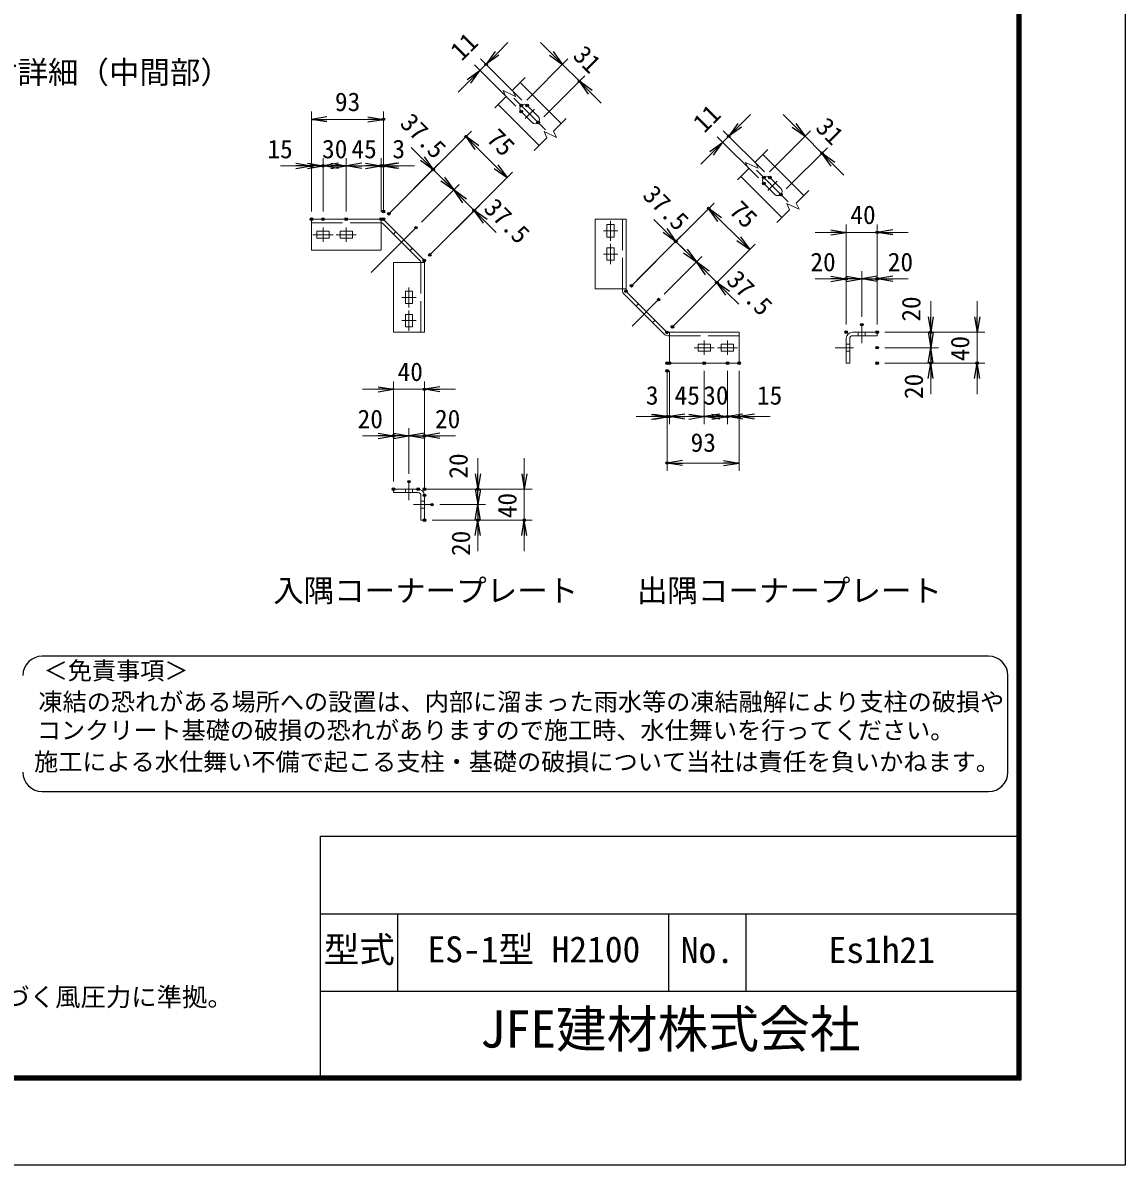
# Model space of a CAD drawing. Units: millimetres, scale not verified, with parts at other scales. Extents: x -6300 to 6300, y -4455 to 4455.
# Drawn here: x 2027 to 6300, y -4455 to -26 of the extents above; entities that cross this region are included whole.
import ezdxf
from ezdxf.enums import TextEntityAlignment as Align

# ---------------------------------------------------------------- set-up
doc = ezdxf.new("R2010")
doc.units = ezdxf.units.MM
doc.header["$LTSCALE"] = 20
doc.header["$PDMODE"] = 32
doc.header["$PDSIZE"] = 10
doc.linetypes.add('DASHED', pattern=[7.5, 6, -1.5])
doc.linetypes.add('USER1', pattern=[50.8, 31.75, -6.35, 6.35, -6.35])
for name, color, linetype, lineweight in [('0-2_D-BMK', 2, 'USER1', 13), ('0-3_D-STR3', 3, 'Continuous', 13), ('0-5_0', 7, 'Continuous', 25), ('0-6_D-STR-DIM', 7, 'Continuous', 13), ('0-9_D-TTL-TXT', 7, 'Continuous', 25), ('0-A_D-TTL', 7, 'Continuous', 25)]:
    doc.layers.add(name, color=color, linetype=linetype, lineweight=lineweight)
doc.layers.add('0-7_Defpoints', color=8, linetype='Continuous')
doc.styles.add('ＭＳ ゴシック', font='')
doc.styles.get('ＭＳ ゴシック').set_extended_font_data('MS Gothic')

# ---------------------------------------------------------------- blocks, each defined once
blk = doc.blocks.new('_Open')
at = {"layer": '0-5_0'}
blk.add_line((-20, 3.333), (0, 0), dxfattribs=at)
blk.add_lwpolyline([(-20, -3.333), (0, 0), (-20, 0)], dxfattribs=at)

msp = doc.modelspace()

# ---------------------------------------------------------------- linework, layer by layer
at = {"layer": '0-2_D-BMK'}
for p, q in [((3930.55, -317.86), (4053.1, -440.42)), ((4009.97, -361.23), (3973.91, -397.29)), ((4871.11, -596.86), (4993.66, -719.42)), ((4950.54, -640.23), (4914.47, -676.29)), ((4305.27, -793.4), (4305.27, -871.4)), ((3190.7, -819.65), (3190.7, -875.15)), ((3280.7, -819.65), (3280.7, -875.15)), ((3551.11, -820.08), (3377.74, -993.46)), ((4333.02, -832.4), (4277.52, -832.4)), ((3151.7, -847.4), (3229.7, -847.4)), ((3241.7, -847.4), (3319.7, -847.4)), ((4305.27, -883.4), (4305.27, -961.4)), ((4333.02, -922.4), (4277.52, -922.4)), ((3523.8, -1129.5), (3523.8, -1051.5)), ((3551.55, -1090.5), (3496.05, -1090.5)), ((4491.68, -1099.08), (4388.41, -1202.35)), ((3523.8, -1219.5), (3523.8, -1141.5)), ((3551.55, -1180.5), (3496.05, -1180.5)), ((5279.02, -1268.26), (5279.02, -1196.23)), ((4668.37, -1257.75), (4668.37, -1313.25)), ((4758.37, -1257.75), (4758.37, -1313.25)), ((4707.37, -1285.5), (4629.37, -1285.5)), ((4797.37, -1285.5), (4719.37, -1285.5)), ((5247.52, -1285.5), (5175.49, -1285.5)), ((3523.8, -1876.85), (3523.8, -1804.82)), ((3541.04, -1894.09), (3613.07, -1894.09))]:
    msp.add_line(p, q, dxfattribs=at)
at = {"layer": '0-3_D-STR3'}
for p, q in [((3954.82, -257.28), (4113.92, -416.38)), ((3870.04, -342.21), (4029.1, -501.27)), ((3982.4, -346.38), (4024.82, -388.8)), ((3959.06, -369.71), (4001.49, -412.14)), ((4895.38, -536.28), (5054.48, -695.38)), ((4810.61, -621.21), (4969.66, -780.27)), ((4899.62, -648.71), (4942.05, -691.14)), ((4922.96, -625.38), (4965.39, -667.8)), ((3145.7, -787.4), (3145.7, -907.4)), ((3416.32, -787.4), (3145.7, -787.4)), ((3415.7, -907.4), (3415.7, -787.4)), ((3430.63, -793.33), (3577.87, -940.56)), ((4245.27, -787.4), (4245.27, -1057.4)), ((4365.27, -787.4), (4245.27, -787.4)), ((4365.27, -1063.6), (4365.27, -787.4)), ((3166.7, -833.6), (3166.7, -861.2)), ((3166.7, -833.6), (3214.7, -833.6)), ((3214.7, -833.6), (3214.7, -861.2)), ((3256.7, -833.6), (3256.7, -861.2)), ((3256.7, -833.6), (3304.7, -833.6)), ((3304.7, -833.6), (3304.7, -861.2)), ((3421.09, -802.87), (3568.33, -950.11)), ((4319.07, -808.4), (4291.47, -808.4)), ((4291.47, -808.4), (4291.47, -856.4)), ((4319.07, -808.4), (4319.07, -856.4)), ((3166.7, -861.2), (3214.7, -861.2)), ((3256.7, -861.2), (3304.7, -861.2)), ((4319.07, -856.4), (4291.47, -856.4)), ((3416.32, -907.4), (3145.7, -907.4)), ((4319.07, -898.4), (4291.47, -898.4)), ((4291.47, -898.4), (4291.47, -946.4)), ((4319.07, -898.4), (4319.07, -946.4)), ((4319.07, -946.4), (4291.47, -946.4)), ((4245.27, -1057.4), (4365.27, -1057.4)), ((4351.77, -1057.4), (4351.77, -1063.6)), ((3537.6, -1066.5), (3510, -1066.5)), ((3510, -1114.5), (3510, -1066.5)), ((3537.6, -1114.5), (3537.6, -1066.5)), ((4357.7, -1077.92), (4512.84, -1233.06)), ((4367.24, -1068.37), (4522.39, -1223.52)), ((3537.6, -1114.5), (3510, -1114.5)), ((3537.6, -1156.5), (3510, -1156.5)), ((3510, -1204.5), (3510, -1156.5)), ((3537.6, -1204.5), (3537.6, -1156.5)), ((3537.6, -1204.5), (3510, -1204.5)), ((4533.37, -1239), (4527.16, -1239)), ((5243.02, -1225.5), (5339.02, -1225.5)), ((5243.02, -1239), (5339.02, -1239)), ((5339.02, -1225.5), (5339.02, -1239)), ((4644.37, -1271.7), (4644.37, -1299.3)), ((4692.37, -1271.7), (4644.37, -1271.7)), ((4692.37, -1271.7), (4692.37, -1299.3)), ((4734.37, -1271.7), (4734.37, -1299.3)), ((4782.37, -1271.7), (4734.37, -1271.7)), ((4782.37, -1271.7), (4782.37, -1299.3)), ((5219.02, -1249.5), (5219.02, -1345.5)), ((5232.52, -1271.7), (5219.02, -1271.7)), ((5232.52, -1249.49), (5232.52, -1345.5)), ((4692.37, -1299.3), (4644.37, -1299.3)), ((4782.37, -1299.3), (4734.37, -1299.3)), ((5232.52, -1299.3), (5219.02, -1299.3)), ((5219.02, -1345.5), (5232.52, -1345.5)), ((3463.8, -1834.09), (3463.8, -1847.59)), ((3559.8, -1834.09), (3463.8, -1834.09)), ((3559.8, -1847.59), (3463.8, -1847.59)), ((3570.3, -1858.09), (3570.3, -1954.09)), ((3583.8, -1858.09), (3583.8, -1954.09)), ((3583.8, -1954.09), (3570.3, -1954.09))]:
    msp.add_line(p, q, dxfattribs=at)
at = {"layer": '0-3_D-STR3', "linetype": 'DASHED'}
for p, q in [((4351.77, -1057.4), (4351.77, -787.4)), ((3416.32, -800.9), (3145.7, -800.9)), ((3463.35, -845.13), (3472.89, -835.58)), ((3527.59, -909.37), (3537.13, -899.83)), ((3570.3, -954.88), (3570.3, -1225.5)), ((4403.91, -1124.13), (4413.46, -1114.58)), ((4468.15, -1188.37), (4477.7, -1178.83)), ((4533.37, -1239), (4803.37, -1239)), ((5265.22, -1239), (5265.22, -1225.5)), ((5292.82, -1239), (5292.82, -1225.5)), ((3510, -1847.59), (3510, -1834.09)), ((3537.6, -1847.59), (3537.6, -1834.09)), ((3570.3, -1880.29), (3583.8, -1880.29)), ((3570.3, -1907.89), (3583.8, -1907.89))]:
    msp.add_line(p, q, dxfattribs=at)
at = {"layer": '0-3_D-STR3'}
for points in [[(3583.8, -954.88), (3583.8, -1225.5), (3463.8, -1225.5), (3463.8, -955.5), (3583.8, -955.5)], [(4527.16, -1225.5), (4803.37, -1225.5), (4803.37, -1345.5), (4533.37, -1345.5), (4533.37, -1225.5)]]:
    msp.add_lwpolyline(points, dxfattribs=at)
for centre, radius, start, end in [((3970.73, -358.04), 16.5, 45, 225), ((4013.15, -400.47), 16.5, 225, 45), ((4911.29, -637.04), 16.5, 45, 225), ((4953.72, -679.47), 16.5, 225, 45), ((3416.32, -807.65), 20.25, 45, 90), ((3416.32, -807.65), 6.75, 45, 90), ((3563.55, -954.88), 6.75, 0, 45), ((3563.55, -954.88), 20.25, 0, 45), ((4372.02, -1063.6), 20.25, 180, 225), ((4372.02, -1063.6), 6.75, 180, 225), ((4527.16, -1218.75), 20.25, 225, 270), ((4527.16, -1218.75), 6.75, 225, 270), ((5243.02, -1249.5), 24, 90, 180), ((5243.02, -1249.5), 10.5, 90, 180), ((3559.8, -1858.09), 24, 0, 90), ((3559.8, -1858.09), 10.5, 0, 90)]:
    msp.add_arc(centre, radius, start, end, dxfattribs=at)
at = {"layer": '0-6_D-STR-DIM'}
for p, q in [((3865.19, -144.32), (3907.62, -101.9)), ((4076.09, -144.49), (4033.66, -102.07)), ((3961.18, -325.16), (3801.55, -165.53)), ((3980.27, -325.16), (4139.73, -165.71)), ((3937.85, -348.5), (3778.22, -188.87)), ((3799.43, -210.08), (3822.77, -186.75)), ((4118.52, -186.92), (4184.28, -252.68)), ((3757, -252.51), (3714.58, -294.94)), ((3974.3, -237.8), (3925.22, -286.88)), ((4046.03, -390.93), (4205.49, -231.47)), ((3899.56, -312.54), (3888.35, -288.5)), ((3888.35, -288.5), (3936.43, -310.92)), ((3925.22, -286.88), (3936.43, -310.92)), ((4226.7, -295.11), (4269.13, -337.53)), ((3899.56, -312.54), (3857.01, -355.31)), ((3145.7, -757.4), (3145.7, -370.25)), ((3424.7, -727.4), (3424.7, -370.25)), ((4133.4, -396.9), (4084.32, -445.98)), ((4805.76, -423.32), (4848.18, -380.9)), ((5016.66, -423.49), (4974.23, -381.07)), ((3205.7, -400.25), (3364.7, -400.25)), ((3467.13, -744.97), (3766.21, -445.89)), ((4058.66, -471.64), (4009.62, -520.79)), ((4058.66, -471.64), (4047.45, -447.6)), ((4047.45, -447.6), (4095.53, -470.02)), ((4084.32, -445.98), (4095.53, -470.02)), ((4878.41, -627.5), (4718.78, -467.87)), ((4740, -489.08), (4763.33, -465.75)), ((4901.75, -604.16), (4742.12, -444.53)), ((4920.84, -604.16), (5080.29, -444.71)), ((5059.08, -465.92), (5124.84, -531.68)), ((3575.29, -551.95), (3532.87, -509.53)), ((3861.67, -583.77), (3787.43, -509.53)), ((4914.86, -516.8), (4865.78, -565.88)), ((4986.6, -669.93), (5146.06, -510.47)), ((3145.7, -757.4), (3145.7, -550.25)), ((3190.7, -757.4), (3190.7, -550.25)), ((3190.7, -757.4), (3190.7, -550.25)), ((3280.7, -757.4), (3280.7, -550.25)), ((3280.7, -757.4), (3280.7, -550.25)), ((3415.7, -757.4), (3415.7, -550.25)), ((3415.7, -757.4), (3415.7, -550.25)), ((3424.7, -757.4), (3424.7, -550.25)), ((3445.92, -766.18), (3638.93, -573.17)), ((4697.57, -531.51), (4655.14, -573.94)), ((4840.13, -591.54), (4828.92, -567.5)), ((4828.92, -567.5), (4876.99, -589.92)), ((4865.78, -565.88), (4876.99, -589.92)), ((5167.27, -574.11), (5209.7, -616.53)), ((3085.7, -580.25), (3025.7, -580.25)), ((3130.7, -580.25), (3070.7, -580.25)), ((3190.7, -580.25), (3145.7, -580.25)), ((3220.7, -580.25), (3160.7, -580.25)), ((3280.7, -580.25), (3190.7, -580.25)), ((3250.7, -580.25), (3310.7, -580.25)), ((3280.7, -580.25), (3415.7, -580.25)), ((3355.7, -580.25), (3295.7, -580.25)), ((3340.7, -580.25), (3400.7, -580.25)), ((3415.7, -580.25), (3424.7, -580.25)), ((3475.7, -580.25), (3535.7, -580.25)), ((3484.7, -580.25), (3544.7, -580.25)), ((3654.84, -631.5), (3612.42, -589.08)), ((3697.27, -673.93), (3617.72, -594.38)), ((3625.59, -904.71), (3925.31, -604.99)), ((4840.13, -591.54), (4797.58, -634.31)), ((3572.33, -798.87), (3718.48, -652.72)), ((3572.33, -798.87), (3718.48, -652.72)), ((3697.27, -673.93), (3776.82, -753.48)), ((5073.96, -675.9), (5024.88, -724.98)), ((3604.38, -925.92), (3798.03, -732.27)), ((3739.7, -716.36), (3782.12, -758.78)), ((4407.69, -1023.97), (4706.78, -724.89)), ((4999.22, -750.64), (4950.18, -799.79)), ((4999.22, -750.64), (4988.01, -726.6)), ((4988.02, -726.6), (5036.09, -749.02)), ((5024.88, -724.98), (5036.09, -749.02)), ((3819.25, -795.91), (3861.67, -838.33)), ((4515.86, -830.95), (4473.43, -788.53)), ((4802.24, -862.77), (4727.99, -788.53)), ((5159.02, -838.35), (5099.02, -838.35)), ((5219.02, -1195.5), (5219.02, -808.35)), ((5219.02, -838.35), (5339.02, -838.35)), ((5339.02, -1195.5), (5339.02, -808.35)), ((5399.02, -838.35), (5459.02, -838.35)), ((4386.48, -1045.18), (4579.5, -852.17)), ((4595.41, -910.5), (4552.98, -868.08)), ((4637.83, -952.93), (4558.28, -873.38)), ((4566.15, -1183.71), (4865.88, -883.99)), ((4512.89, -1077.87), (4659.05, -931.72)), ((4512.89, -1077.87), (4659.05, -931.72)), ((4637.83, -952.93), (4717.38, -1032.48)), ((4544.94, -1204.92), (4738.6, -1011.27)), ((4680.26, -995.36), (4722.69, -1037.78)), ((5159.02, -1018.35), (5099.02, -1018.35)), ((5219.02, -1018.35), (5159.02, -1018.35)), ((5219.02, -1195.5), (5219.02, -988.35)), ((5279.02, -1018.35), (5219.02, -1018.35)), ((5279.02, -1166.23), (5279.02, -988.35)), ((5279.02, -1166.23), (5279.02, -988.35)), ((5279.02, -1018.35), (5339.02, -1018.35)), ((5339.02, -1195.5), (5339.02, -988.35)), ((5339.02, -1018.35), (5399.02, -1018.35)), ((5399.02, -1018.35), (5459.02, -1018.35)), ((4759.81, -1074.91), (4802.24, -1117.33)), ((5546.17, -1165.5), (5546.17, -1105.5)), ((5726.17, -1165.5), (5726.17, -1105.5)), ((5546.17, -1225.5), (5546.17, -1165.5)), ((5369.02, -1225.5), (5576.17, -1225.5)), ((5369.02, -1225.5), (5756.17, -1225.5)), ((5546.17, -1285.5), (5546.17, -1225.5)), ((5726.17, -1225.5), (5726.17, -1345.5)), ((5369.02, -1285.5), (5576.17, -1285.5)), ((5369.02, -1285.5), (5576.17, -1285.5)), ((5546.17, -1285.5), (5546.17, -1345.5)), ((5369.02, -1345.5), (5756.17, -1345.5)), ((5369.02, -1345.5), (5576.17, -1345.5)), ((5546.17, -1345.5), (5546.17, -1405.5)), ((3463.8, -1804.09), (3463.8, -1416.94)), ((3583.8, -1828.09), (3583.8, -1416.94)), ((4524.37, -1375.5), (4524.37, -1582.64)), ((4524.37, -1405.5), (4524.37, -1762.64)), ((4533.37, -1375.5), (4533.37, -1582.64)), ((4533.37, -1375.5), (4533.37, -1582.64)), ((4668.37, -1375.5), (4668.37, -1582.64)), ((4668.37, -1375.5), (4668.37, -1582.64)), ((4758.37, -1375.5), (4758.37, -1582.64)), ((4758.37, -1375.5), (4758.37, -1582.64)), ((4803.37, -1375.5), (4803.37, -1582.64)), ((4803.37, -1375.5), (4803.37, -1762.64)), ((5546.17, -1405.5), (5546.17, -1465.5)), ((5726.17, -1405.5), (5726.17, -1465.5)), ((3403.8, -1446.94), (3343.8, -1446.94)), ((3463.8, -1446.94), (3583.8, -1446.94)), ((3643.8, -1446.94), (3703.8, -1446.94)), ((4464.37, -1552.64), (4404.37, -1552.64)), ((4473.37, -1552.64), (4413.37, -1552.64)), ((4533.37, -1552.64), (4524.37, -1552.64)), ((4668.37, -1552.64), (4533.37, -1552.64)), ((4608.37, -1552.64), (4548.37, -1552.64)), ((4593.37, -1552.64), (4653.37, -1552.64)), ((4698.37, -1552.64), (4638.37, -1552.64)), ((4668.37, -1552.64), (4758.37, -1552.64)), ((4728.37, -1552.64), (4788.37, -1552.64)), ((4758.37, -1552.64), (4803.37, -1552.64)), ((4818.37, -1552.64), (4878.37, -1552.64)), ((4863.37, -1552.64), (4923.37, -1552.64)), ((3403.8, -1626.94), (3343.8, -1626.94)), ((3463.8, -1626.94), (3403.8, -1626.94)), ((3463.8, -1804.09), (3463.8, -1596.94)), ((3523.8, -1626.94), (3463.8, -1626.94)), ((3523.8, -1774.82), (3523.8, -1596.94)), ((3523.8, -1774.82), (3523.8, -1596.94)), ((3523.8, -1626.94), (3583.8, -1626.94)), ((3583.8, -1804.09), (3583.8, -1596.94)), ((3583.8, -1626.94), (3643.8, -1626.94)), ((3643.8, -1626.94), (3703.8, -1626.94)), ((3790.95, -1774.09), (3790.95, -1714.09)), ((3970.95, -1774.09), (3970.95, -1714.09)), ((4743.37, -1732.64), (4584.37, -1732.64)), ((3790.95, -1834.09), (3790.95, -1774.09)), ((3589.81, -1834.09), (3820.95, -1834.09)), ((3589.81, -1834.09), (4000.95, -1834.09)), ((3790.95, -1894.09), (3790.95, -1834.09)), ((3970.95, -1834.09), (3970.95, -1954.09)), ((3643.07, -1894.09), (3820.95, -1894.09)), ((3643.07, -1894.09), (3820.95, -1894.09)), ((3790.95, -1894.09), (3790.95, -1954.09)), ((3613.8, -1954.09), (4000.95, -1954.09)), ((3613.8, -1954.09), (3820.95, -1954.09)), ((3790.95, -1954.09), (3790.95, -2014.09)), ((3790.95, -2014.09), (3790.95, -2074.09)), ((3970.95, -2014.09), (3970.95, -2074.09))]:
    msp.add_line(p, q, dxfattribs=at)
at = {"layer": '0-7_Defpoints'}
for p in [(3822.77, -186.75), (4184.28, -252.68), (3959.06, -346.38), (3982.4, -346.38), (3424.7, -400.25), (3959.06, -369.71), (4024.82, -412.14), (3745, -467.1), (4763.33, -465.75), (5124.84, -531.68), (3145.7, -580.25), (3190.7, -580.25), (3415.7, -580.25), (3424.7, -580.25), (3617.72, -594.38), (4899.62, -625.38), (4899.62, -648.71), (4922.96, -625.38), (4965.39, -691.14), (3424.7, -757.4), (3776.82, -753.48), (4685.56, -746.1), (3145.7, -787.4), (3190.7, -787.4), (3280.7, -787.4), (3415.7, -787.4), (3424.7, -787.4), (3424.7, -787.4), (3445.92, -766.18), (3551.11, -820.08), (3551.11, -820.08), (5339.02, -838.35), (4558.28, -873.38), (3604.38, -925.92), (3583.16, -947.13), (5219.02, -1018.35), (5339.02, -1018.35), (4365.27, -1066.4), (4386.48, -1045.18), (4717.38, -1032.48), (4491.68, -1099.08), (4491.68, -1099.08), (5279.02, -1196.23), (4523.73, -1226.13), (4544.94, -1204.92), (5219.02, -1225.5), (5339.02, -1225.5), (5339.02, -1225.5), (5546.17, -1225.5), (5339.02, -1285.5), (4524.37, -1345.5), (4524.37, -1375.5), (4533.37, -1345.5), (4668.37, -1345.5), (4758.37, -1345.5), (4803.37, -1345.5), (5339.02, -1345.5), (5339.02, -1345.5), (5546.17, -1345.5), (5726.17, -1345.5), (3583.8, -1446.94), (4524.37, -1552.64), (4533.37, -1552.64), (4758.37, -1552.64), (4803.37, -1552.64), (3463.8, -1626.94), (3583.8, -1626.94), (4524.37, -1732.64), (3523.8, -1804.82), (3463.8, -1834.09), (3559.81, -1834.09), (3583.8, -1834.09), (3583.8, -1858.09), (3790.95, -1834.09), (3613.07, -1894.09), (3583.8, -1954.09), (3583.8, -1954.09), (3790.95, -1954.09), (3970.95, -1954.09)]:
    msp.add_point(p, dxfattribs=at)
at = {"layer": '0-9_D-TTL-TXT', "color": 2}
for p, q in [((5770.43, -2481.5), (2102.11, -2481.5)), ((5845.43, -2931.5), (5845.43, -2556.5)), ((2102.11, -3006.5), (5770.43, -3006.5))]:
    msp.add_line(p, q, dxfattribs=at)
for centre, start, end in [((2102.11, -2556.5), 90, 180), ((5770.43, -2556.5), 0, 90), ((2102.11, -2931.5), 180, 270), ((5770.43, -2931.5), 270, 0)]:
    msp.add_arc(centre, 75, start, end, dxfattribs=at)
at = {"layer": '0-A_D-TTL'}
for p, q in [((3180, -3180), (3180, -4110)), ((3180, -3180), (5880, -3180)), ((3180, -3480), (5880, -3480)), ((3480, -3480), (3480, -3780)), ((4530, -3480), (4530, -3780)), ((4830, -3480), (4830, -3780)), ((3180, -3780), (5880, -3780))]:
    msp.add_line(p, q, dxfattribs=at)
at = {"layer": '0-A_D-TTL', "color": 2}
msp.add_lwpolyline([(-6300, 4455), (6300, 4455), (6300, -4455), (-6300, -4455)], close=True, dxfattribs=at)
at = {"layer": '0-A_D-TTL'}
for points in [[(-5895, 4125), (5895, 4125), (5895, -4125), (-5895, -4125)], [(-5891.25, 4121.25), (5891.25, 4121.25), (5891.25, -4121.25), (-5891.25, -4121.25)], [(-5887.5, 4117.5), (5887.5, 4117.5), (5887.5, -4117.5), (-5887.5, -4117.5)], [(-5883.75, 4113.75), (5883.75, 4113.75), (5883.75, -4113.75), (-5883.75, -4113.75)], [(-5880, 4110), (5880, 4110), (5880, -4110), (-5880, -4110)]]:
    msp.add_lwpolyline(points, close=True, dxfattribs=at)

# ---------------------------------------------------------------- block references
at = {"layer": '0-6_D-STR-DIM', "xscale": 3, "yscale": 3}
for p, rotation in [((3822.77, -186.75), 225), ((4118.52, -186.92), 315), ((3799.43, -210.08), 45), ((4184.28, -252.68), 135), ((3145.7, -400.25), 180), ((4763.33, -465.75), 225), ((5059.08, -465.92), 315), ((3745, -467.1), 135), ((4740, -489.08), 45), ((5124.84, -531.68), 135), ((3190.7, -580.25), 180), ((3280.7, -580.25), 180), ((3415.7, -580.25), 180), ((3424.7, -580.25), 180), ((3617.72, -594.38), 315), ((3904.1, -626.2), 315), ((3697.27, -673.93), 315), ((3697.27, -673.93), 135), ((3776.82, -753.48), 135), ((4685.56, -746.1), 135), ((4558.28, -873.38), 315), ((5339.02, -838.35), 180), ((4844.66, -905.2), 315), ((4637.83, -952.93), 315), ((4637.83, -952.93), 135), ((5279.02, -1018.35), 180), ((5339.02, -1018.35), 180), ((4717.38, -1032.48), 135), ((5546.17, -1225.5), 270), ((5726.17, -1225.5), 270), ((5546.17, -1285.5), 270), ((5546.17, -1285.5), 90), ((5546.17, -1345.5), 90), ((5726.17, -1345.5), 90), ((3583.8, -1446.94), 180), ((4533.37, -1552.64), 180), ((4668.37, -1552.64), 180), ((4758.37, -1552.64), 180), ((4803.37, -1552.64), 180), ((3523.8, -1626.94), 180), ((3583.8, -1626.94), 180), ((4524.37, -1732.64), 180), ((3790.95, -1834.09), 270), ((3970.95, -1834.09), 270), ((3790.95, -1894.09), 270), ((3790.95, -1894.09), 90), ((3790.95, -1954.09), 90), ((3970.95, -1954.09), 90)]:
    msp.add_blockref('_Open', p, dxfattribs=dict(at, rotation=rotation))
for p in [(3424.7, -400.25), (3145.7, -580.25), (3190.7, -580.25), (3280.7, -580.25), (3415.7, -580.25), (5219.02, -838.35), (5219.02, -1018.35), (5279.02, -1018.35), (3463.8, -1446.94), (4524.37, -1552.64), (4533.37, -1552.64), (4668.37, -1552.64), (4758.37, -1552.64), (3463.8, -1626.94), (3523.8, -1626.94), (4803.37, -1732.64)]:
    msp.add_blockref('_Open', p, dxfattribs=at)

# ---------------------------------------------------------------- texts
at = {"layer": '0-6_D-STR-DIM', "style": 'ＭＳ ゴシック'}
for s, rotation, p in [('11', 45, (3743.14, -192.66)), ('31', 315, (4139.75, -173)), ('11', 45, (4683.7, -471.66)), ('37.5', 315, (3469.48, -435.5)), ('31', 315, (5080.32, -452)), ('75', 315, (3805.04, -495.42)), ('37.5', 315, (4410.05, -714.5)), ('37.5', 315, (3794.16, -765.35)), ('75', 315, (4745.6, -774.42)), ('37.5', 315, (4734.72, -1044.35)), ('20', 90, (5528.18, -1184.62)), ('40', 90, (5717.54, -1338.06)), ('20', 90, (5537.88, -1484.62)), ('20', 90, (3772.96, -1793.21)), ('40', 90, (3962.32, -1946.65)), ('20', 90, (3782.66, -2093.21))]:
    msp.add_text(s, height=72.14, rotation=rotation, dxfattribs=at).set_placement(p, align=Align.BOTTOM_LEFT)
for s, p in [('93', (3236.87, -389.73)), ('15', (2975.08, -572.73)), ('30', (3186.77, -572.73)), ('45', (3300.8, -572.73)), ('3', (3459.62, -572.73)), ('40', (5234.84, -827.82)), ('20', (5079.89, -1010.82)), ('20', (5379.89, -1010.82)), ('40', (3479.62, -1436.41)), ('3', (4442.28, -1527.92)), ('45', (4553.47, -1527.92)), ('30', (4664.43, -1527.92)), ('15', (4872.74, -1527.92)), ('20', (3324.68, -1619.41)), ('20', (3624.68, -1619.41)), ('93', (4615.53, -1710.92))]:
    msp.add_text(s, height=72.14, dxfattribs=at).set_placement(p, align=Align.BOTTOM_LEFT)
at = {"layer": '0-9_D-TTL-TXT', "style": 'ＭＳ ゴシック'}
for s, height, p in [('柱・胴縁取付詳細（中間部）', 86.66, (1297.03, -286.9)), ('入隅コーナープレート', 86.66, (2997.69, -2296.61)), ('出隅コーナープレート', 86.66, (4407.6, -2296.61)), ('＜免責事項＞ \u3000\u3000', 68.62, (2107.66, -2592.77)), ('凍結の恐れがある場所への設置は、内部に溜まった雨水等の凍結融解により支柱の破損や', 68.62, (2087.38, -2713.51)), ('コンクリート基礎の破損の恐れがありますので施工時、水仕舞いを行ってください。', 68.62, (2081.21, -2823.65)), ('施工による水仕舞い不備で起こる支柱・基礎の破損について当社は責任を負いかねます。 ', 68.62, (2070.72, -2945.89)), ('型式', 101, (3193.55, -3699.8)), ('ES-1型 H2100', 101, (3595.66, -3699)), ('No.', 101, (4577.66, -3701.4)), ('Es1h21', 101, (5150.33, -3701.4)), ('（設計条件）風荷重：昭和57年改正 建築基準法・同施行令に基づく風圧力に準拠。', 72.14, (-848.67, -3860.4)), ('JFE建材株式会社', 144.3, (3799.04, -4042.43))]:
    msp.add_text(s, height=height, dxfattribs=at).set_placement(p, align=Align.BOTTOM_LEFT)

doc.saveas('drawing.dxf')
